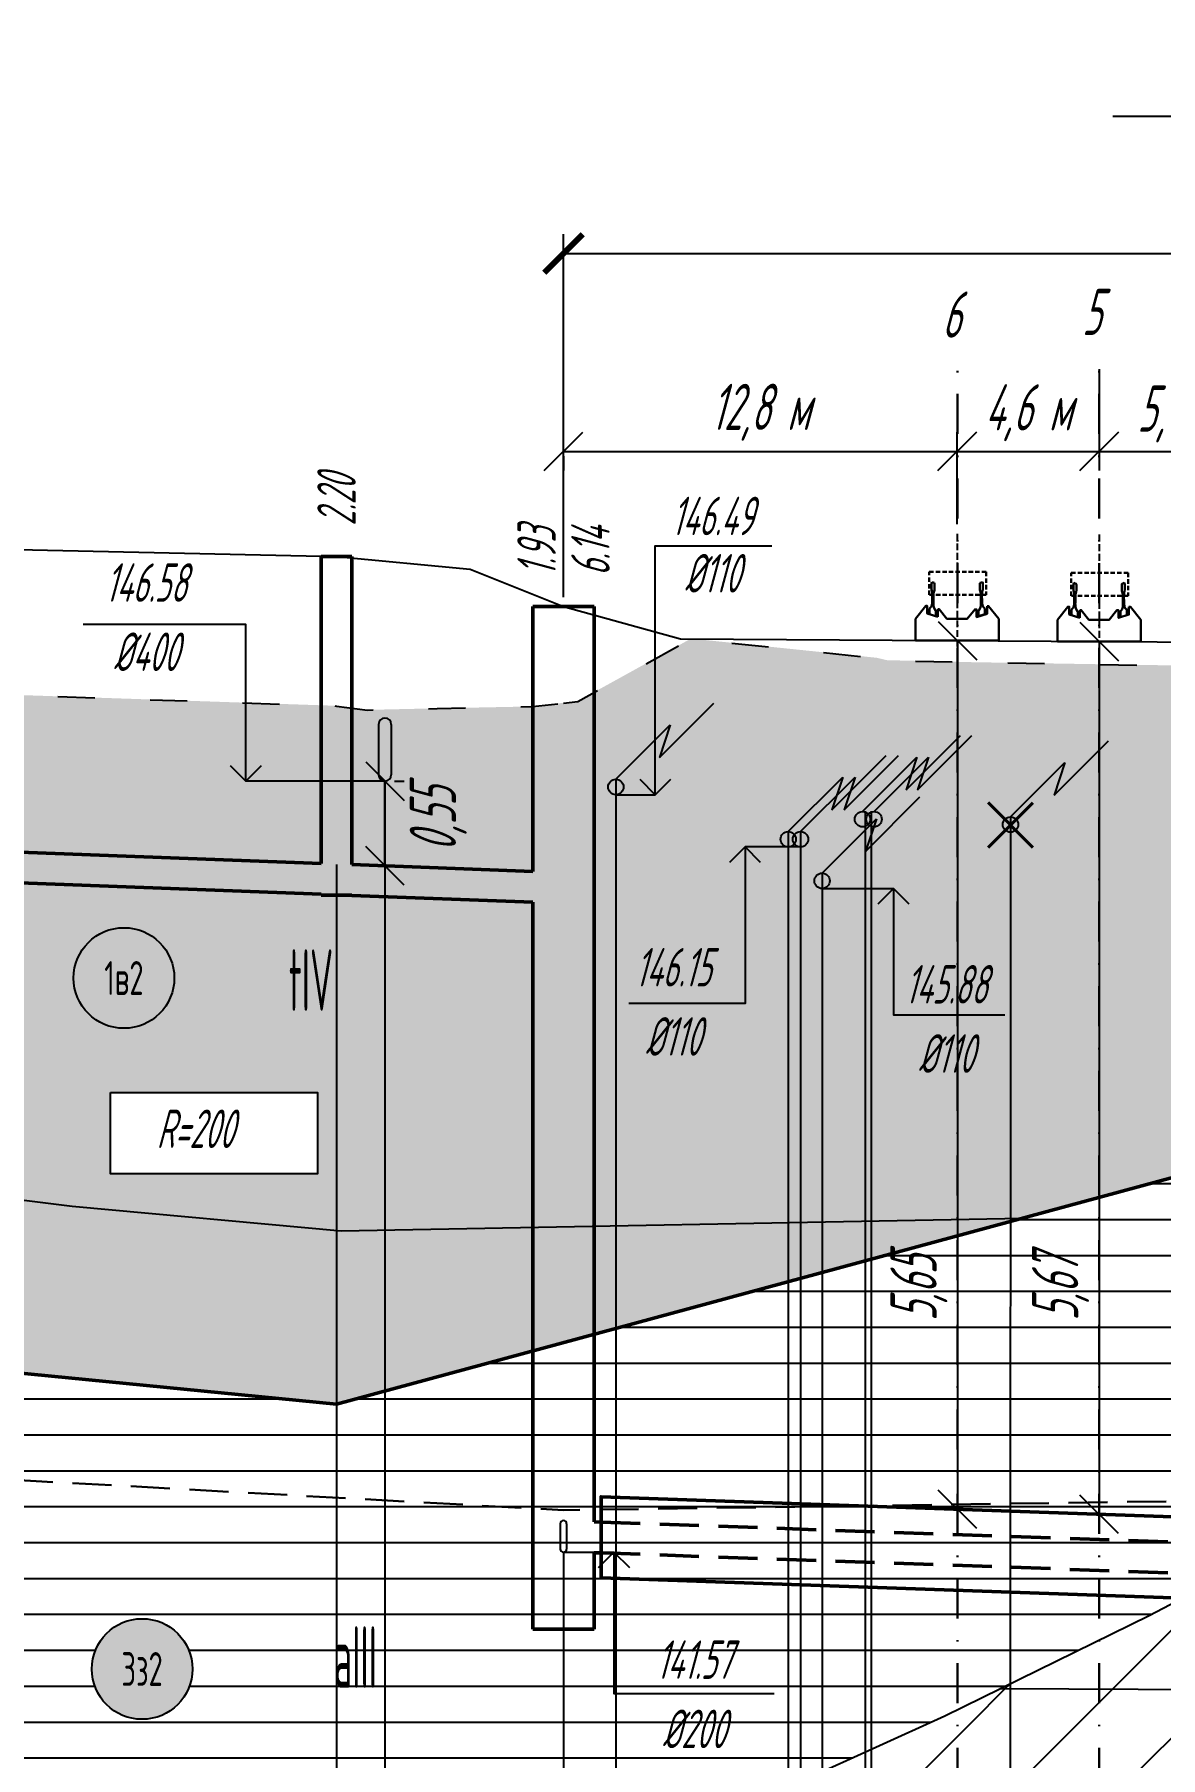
# Model space of a CAD drawing. Header units: metres. Extents: x -34 to 1749, y -3376 to -2956.
# Drawn here: x 1152.9 to 1226.1, y -3164.2 to -3052.2 of the extents above; entities that cross this region are included whole.
import ezdxf
from ezdxf import colors
from ezdxf.entities.mleader import LeaderData, LeaderLine
from ezdxf.enums import TextEntityAlignment as Align
from ezdxf.math import Vec2, Vec3

# ---------------------------------------------------------------- set-up
doc = ezdxf.new("R2010")
doc.units = ezdxf.units.M
doc.header["$LTSCALE"] = 0.2
for name, pattern in [('ACAD_ISO02W100', [15, 12, -3]), ('ACAD_ISO03W100', [30, 12, -18]), ('CONTINUA', [0]), ('DASHDOT', [27, 13, -7, 0, -7]), ('DASHED', [7, 5, -2, 0]), ('HIDDEN2', [4.7625, 3.175, -1.5875]), ('штриховая', [19.05, 12.7, -6.35])]:
    doc.linetypes.add(name, pattern=pattern)
for name, color, linetype in [('PR_RD', 7, 'Continuous'), ('МГТ_Демонтаж сети', 7, 'Continuous'), ('МГТ_ИГ_Геология', 252, 'Continuous'), ('Примыкания', 7, 'Continuous'), ('Проектная земля', 7, 'Continuous'), ('Таблица', 7, 'Continuous'), ('Трубы', 7, 'Continuous'), ('Узлы', 7, 'Continuous'), ('Футляры', 7, 'Continuous'), ('Чёрная земля', 7, 'ACAD_ISO03W100')]:
    doc.layers.add(name, color=color, linetype=linetype)
for name, color, linetype, lineweight in [('МГТ_НВК_В1_СЕТЬ', 160, 'CONTINUA', 60), ('МГТ_НВК_Земля сущ.', 7, 'ACAD_ISO02W100', 25), ('МГТ_НВК_котлованы', 7, 'Continuous', 30), ('МГТ_НВК_рабочий', 171, 'Continuous', 30), ('МГТ_НВК_страх. пакет', 242, 'Continuous', 30)]:
    doc.layers.add(name, color=color, linetype=linetype, lineweight=lineweight)
doc.styles.add('SPDS', font='SPDS', dxfattribs={"width": 0.7, "oblique": 15, "height": 2.5})
doc.styles.get("Standard").update_dxf_attribs({"font": 'SPDS.shx', "width": 0.7, "oblique": 15, "height": 3})
doc.styles.add('Стиль Simplex', font='simplex.shx')
doc.dimstyles.new('ISO-25', dxfattribs={"dimtxt": 2.5, "dimasz": 2.5, "dimexe": 1.25, "dimexo": 0.625, "dimtad": 1, "dimtxsty": 'Standard', "dimcen": 2.5, "dimadec": 0, "dimazin": 0, "dimtfac": 1, "dimtmove": 0, "dimatfit": 3, "dimfxl": 1, "dimarcsym": 0})
pattern_1 = [(225, (-1.154, -2839.8476), (3e-16, -3), [2.1213, -2.121341]), (315, (-2.654, -2838.3476), (3, 0), [2.1213, -2.121341]), (45, (-4.154, -2839.8476), (0, 3), [2.1213, -2.121341]), (135, (-2.654, -2841.3476), (-3, 3e-16), [2.1213, -2.121341])]
pattern_2 = [(45, (-4.154, -2825.848), (0, 21), [9.8995, -19.799]), (45, (9.846, -2839.848), (0, 21), [9.8995, -19.799]), (45, (-4.154, -2839.848), (0, 21), [14.142, -15.5565]), (45, (5.846, -2829.848), (0, 21), [15.556, -14.1425]), (45, (2.846, -2839.848), (0, 21), [19.799, -9.8995]), (45, (-4.154, -2832.848), (0, 21), [19.799, -9.8995])]

# ---------------------------------------------------------------- blocks, each defined once
blk = doc.blocks.new('круг1_-30_2')
at = {"layer": 'МГТ_ИГ_Геология', "true_color": 0xffffff}
blk.add_hatch(color=7, dxfattribs=at).paths.add_polyline_path([(-0.327, 0, 1), (0.327, 0, 1)])
at = {"color": 7, "lineweight": 25}
blk.add_circle((0, 0), 0.327, dxfattribs=at)
at = {"color": 7, "lineweight": 25, "style": 'Стиль Simplex', "width": 0.590909}
blk.add_text('1в2', height=0.22, dxfattribs=at).set_placement((0, 0), align=Align.MIDDLE_CENTER)
blk = doc.blocks.new('круг3_-25_2')
at = {"true_color": 0xffffff}
blk.add_hatch(color=7, dxfattribs=at).paths.add_polyline_path([(-0.327, 0, 1), (0.327, 0, 1)])
at = {"color": 7, "lineweight": 25}
blk.add_circle((0, 0), 0.327, dxfattribs=at)
at = {"color": 18, "lineweight": 25, "true_color": 0x000000, "style": 'Стиль Simplex', "width": 0.590909}
blk.add_text('3з2', height=0.22, dxfattribs=at).set_placement((0, 0), align=Align.MIDDLE_CENTER)
blk = doc.blocks.new('_ArchTick')
at = {"color": 0, "linetype": 'ByBlock', "const_width": 0.15}
blk.add_lwpolyline([(-0.5, -0.5), (0.5, 0.5)], dxfattribs=at)
blk = doc.blocks.new('*D38')
at = {"layer": 'Defpoints', "color": 0, "transparency": 16777216}
for p in [(1283.92, -3066.39), (1187.32, -3089.34), (1283.92, -3091.99)]:
    blk.add_point(p, dxfattribs=at)
at = {"layer": 'Футляры', "color": 0, "lineweight": -2, "transparency": 16777216}
for p, q in [((1187.32, -3088.72), (1187.32, -3065.14)), ((1283.92, -3091.37), (1283.92, -3065.14)), ((1187.32, -3066.39), (1283.92, -3066.39))]:
    blk.add_line(p, q, dxfattribs=at)
at = {"layer": 'Футляры', "color": 0, "lineweight": -2, "transparency": 16777216, "xscale": 2.5, "yscale": 2.5, "zscale": 2.5, "rotation": 180}
blk.add_blockref('_ArchTick', (1187.32, -3066.39), dxfattribs=at)
at = {"layer": 'Футляры', "color": 0, "lineweight": -2, "transparency": 16777216, "xscale": 2.5, "yscale": 2.5, "zscale": 2.5}
blk.add_blockref('_ArchTick', (1283.92, -3066.39), dxfattribs=at)
at = {"layer": 'Футляры', "color": 0, "lineweight": 30, "transparency": 16777216, "insert": (1235.62, -3061.64), "char_height": 3, "attachment_point": 5}
blk.add_mtext('Методом ГШБ\\PL=48.3 м ', dxfattribs=at)
blk = doc.blocks.new('usl_1')
for p, q in [((2.83, 1.41), (6.36, 4.95)), ((0, 0), (3.54, 3.54)), ((3.54, 3.54), (2.83, 1.41))]:
    blk.add_line(p, q)
blk.add_circle((0, -0.5), 0.5)
blk = doc.blocks.new('Демонтаж_В1')
at = {"layer": 'МГТ_НВК_В1_СЕТЬ', "color": 7, "linetype": 'ByBlock', "lineweight": 40, "ltscale": 0.15}
for points in [[(10858.38, -5529.48), (10858.38, -5533.59)], [(10856.32, -5531.54), (10860.43, -5531.54)]]:
    blk.add_lwpolyline(points, dxfattribs=at)
blk = doc.blocks.new('уке')
at = {"layer": 'МГТ_ИГ_Геология'}
blk.add_lwpolyline([(147.85, -230.19), (161.29, -230.19), (161.29, -235.48), (147.85, -235.48)], close=True, dxfattribs=at)
at = {"layer": 'МГТ_ИГ_Геология', "insert": (150.84, -231.29), "char_height": 2.5, "attachment_point": 1}
blk.add_mtext_dynamic_manual_height_columns('R=200', width=10.097, gutter_width=15, heights=[0], dxfattribs=at)
blk = doc.blocks.new('_OBLIQUE')
at = {"color": 0, "linetype": 'ByBlock', "lineweight": -2}
blk.add_line((0.5, 0.5), (-0.5, -0.5), dxfattribs=at)
blk = doc.blocks.new('*D57')
at = {"layer": 'Defpoints', "color": 0, "transparency": 16777216}
for p in [(1175.72, -3100.69), (1175.72, -3100.69), (1175.72, -3106.19)]:
    blk.add_point(p, dxfattribs=at)
at = {"layer": 'Примыкания', "color": 0, "lineweight": -2, "transparency": 16777216}
for p, q in [((1175.72, -3106.19), (1175.72, -3100.69)), ((1176.34, -3100.69), (1176.97, -3100.69)), ((1176.34, -3106.19), (1176.97, -3106.19))]:
    blk.add_line(p, q, dxfattribs=at)
at = {"layer": 'Примыкания', "color": 0, "lineweight": -2, "transparency": 16777216, "xscale": 2.5, "yscale": 2.5, "zscale": 2.5}
for p, rotation in [((1175.72, -3100.69), 90), ((1175.72, -3106.19), 270)]:
    blk.add_blockref('_OBLIQUE', p, dxfattribs=dict(at, rotation=rotation))
at = {"layer": 'Примыкания', "color": 0, "transparency": 16777216, "insert": (1179.18, -3103.15), "char_height": 3, "width": 5.8875, "attachment_point": 5, "rotation": 90}
blk.add_mtext('0,55', dxfattribs=at)
blk = doc.blocks.new('*D35')
at = {"layer": 'Defpoints', "color": 0, "transparency": 16777216}
for p in [(1212.92, -3091.55), (1212.92, -3148.02), (1212.92, -3148.02)]:
    blk.add_point(p, dxfattribs=at)
at = {"layer": 'Примыкания', "color": 0, "lineweight": -2, "transparency": 16777216}
for p, q in [((1212.92, -3091.55), (1212.92, -3148.02)), ((1213.54, -3091.55), (1214.17, -3091.55)), ((1213.55, -3148.02), (1214.17, -3148.02))]:
    blk.add_line(p, q, dxfattribs=at)
at = {"layer": 'Примыкания', "color": 0, "lineweight": -2, "transparency": 16777216, "xscale": 2.5, "yscale": 2.5, "zscale": 2.5}
for p, rotation in [((1212.92, -3091.55), 90), ((1212.92, -3148.02), 270)]:
    blk.add_blockref('_OBLIQUE', p, dxfattribs=dict(at, rotation=rotation))
at = {"layer": 'Примыкания', "color": 0, "transparency": 16777216, "insert": (1210.41, -3133.64), "char_height": 3, "attachment_point": 5, "rotation": 90}
blk.add_mtext('5,65', dxfattribs=at)
blk = doc.blocks.new('*D63')
at = {"layer": 'Defpoints', "color": 0, "transparency": 16777216}
for p in [(1222.12, -3091.61), (1222.12, -3148.34), (1222.12, -3148.34)]:
    blk.add_point(p, dxfattribs=at)
at = {"layer": 'Примыкания', "color": 0, "lineweight": -2, "transparency": 16777216}
for p, q in [((1222.12, -3091.61), (1222.12, -3148.34)), ((1222.74, -3091.61), (1223.37, -3091.61)), ((1222.74, -3148.34), (1223.37, -3148.34))]:
    blk.add_line(p, q, dxfattribs=at)
at = {"layer": 'Примыкания', "color": 0, "lineweight": -2, "transparency": 16777216, "xscale": 2.5, "yscale": 2.5, "zscale": 2.5}
for p, rotation in [((1222.12, -3091.61), 90), ((1222.12, -3148.34), 270)]:
    blk.add_blockref('_OBLIQUE', p, dxfattribs=dict(at, rotation=rotation))
at = {"layer": 'Примыкания', "color": 0, "transparency": 16777216, "insert": (1219.61, -3133.64), "char_height": 3, "attachment_point": 5, "rotation": 90}
blk.add_mtext('5,67', dxfattribs=at)
blk = doc.blocks.new('*D67')
at = {"layer": 'Defpoints', "color": 0, "transparency": 16777216}
for p in [(1187.32, -3078.95), (1212.9, -3079.25), (1212.9, -3084.6)]:
    blk.add_point(p, dxfattribs=at)
at = {"layer": 'Примыкания', "color": 0, "lineweight": -2, "transparency": 16777216}
for p, q in [((1212.9, -3083.98), (1212.9, -3078)), ((1187.32, -3079.25), (1212.9, -3079.25)), ((1187.32, -3079.57), (1187.32, -3080.5))]:
    blk.add_line(p, q, dxfattribs=at)
at = {"layer": 'Примыкания', "color": 0, "lineweight": -2, "transparency": 16777216, "xscale": 2.5, "yscale": 2.5, "zscale": 2.5, "rotation": 180}
blk.add_blockref('_OBLIQUE', (1187.32, -3079.25), dxfattribs=at)
at = {"layer": 'Примыкания', "color": 0, "lineweight": -2, "transparency": 16777216, "xscale": 2.5, "yscale": 2.5, "zscale": 2.5}
blk.add_blockref('_OBLIQUE', (1212.9, -3079.25), dxfattribs=at)
at = {"layer": 'Примыкания', "color": 0, "transparency": 16777216, "insert": (1200.11, -3076.71), "char_height": 3, "attachment_point": 5}
blk.add_mtext('12,8 м', dxfattribs=at)
blk = doc.blocks.new('1')
at = {"layer": 'МГТ_НВК_Земля сущ.', "color": 251, "linetype": 'DASHED'}
blk.add_lwpolyline([(546.93, -1637.15), (546.93, -1645.38)], dxfattribs=at)
at = {"layer": 'МГТ_НВК_страх. пакет', "color": 251, "ltscale": 0.5, "extrusion": (0.033937, -0.002565, 0.999421)}
for p, q in [((538.57, -1640.46, 0.02), (538.56, -1640.71, 0.02)), ((538.64, -1640.78, 0.01), (538.59, -1640.76, 0.02)), ((538.76, -1640.29, 0.01), (539.42, -1640.34, -0.01)), ((538.76, -1640.29, 0.01), (539.42, -1640.34, -0.01)), ((539.57, -1640.78, -0.02), (539.59, -1640.51, -0.02)), ((538.83, -1641.58, -0.02), (538.86, -1641.13, 0.02)), ((539.21, -1641.6, -0.04), (539.24, -1641.15, -0.01)), ((537.94, -1642.17, 0), (537.92, -1642.39)), ((537.94, -1642.17, 0), (537.94, -1642.05, 0)), ((538.54, -1641.91, -0.03), (537.99, -1642.01, 0)), ((539.47, -1641.99, -0.05), (539.94, -1642.14, -0.07)), ((539.97, -1642.34, -0.07), (539.95, -1642.52, -0.07)), ((539.97, -1642.32, -0.07), (539.97, -1642.19, -0.07)), ((539.97, -1642.34, -0.07), (539.97, -1642.23, -0.07))]:
    blk.add_line(p, q, dxfattribs=at)
at = {"layer": 'МГТ_НВК_страх. пакет', "color": 251, "ltscale": 0.5, "extrusion": (0.033934, -0.002597, 0.999421)}
for p, q in [((539.07, -1640.31), (539.4, -1640.34, -0.01)), ((539.95, -1642.52, -0.07), (537.92, -1642.39, 0))]:
    blk.add_line(p, q, dxfattribs=at)
at = {"layer": 'МГТ_НВК_страх. пакет', "color": 251, "ltscale": 0.5, "extrusion": (-0.033937, -0.002565, 0.999421)}
for p, q in [((554.29, -1640.78, -0.02), (554.28, -1640.51, -0.02)), ((555.11, -1640.29, 0.01), (554.44, -1640.34, -0.01)), ((555.23, -1640.78, 0.01), (555.28, -1640.76, 0.02)), ((555.29, -1640.46, 0.02), (555.31, -1640.71, 0.02)), ((554.33, -1640.82, -0.02), (554.33, -1640.82, -0.02)), ((554.66, -1641.6, -0.04), (554.63, -1641.15, -0.01)), ((555.03, -1641.58, -0.02), (555, -1641.13, 0.02)), ((553.9, -1642.32, -0.07), (553.89, -1642.19, -0.07)), ((553.9, -1642.34, -0.07), (553.89, -1642.23, -0.07)), ((553.9, -1642.34, -0.07), (553.91, -1642.52, -0.07)), ((553.91, -1642.52, -0.07), (555.94, -1642.39, 0)), ((554.39, -1641.99, -0.05), (553.93, -1642.14, -0.07)), ((555.33, -1641.91, -0.03), (555.87, -1642.01, 0)), ((555.93, -1642.17, 0), (555.92, -1642.05, 0)), ((555.93, -1642.17, 0), (555.94, -1642.39))]:
    blk.add_line(p, q, dxfattribs=at)
at = {"layer": 'МГТ_НВК_страх. пакет', "color": 251, "ltscale": 0.5}
blk.add_line((540.63, -1642.06), (540.63, -1642.56), dxfattribs=at)
at = {"layer": 'МГТ_НВК_страх. пакет', "color": 251, "linetype": 'HIDDEN2', "lineweight": 30, "elevation": 0}
blk.add_lwpolyline([(537.88, -1639.63), (556.38, -1639.63), (556.38, -1641.13), (537.88, -1641.13)], close=True, dxfattribs=at)
at = {"layer": 'МГТ_НВК_страх. пакет', "color": 251, "ltscale": 0.5}
for points in [[(540.63, -1642.56), (537.23, -1642.34), (537.23, -1641.84), (536.73, -1641.84), (533.43, -1642.68)], [(556.63, -1641.85), (557.13, -1641.85), (560.43, -1642.69), (560.43, -1644.1), (533.43, -1644.09), (533.43, -1642.68)], [(541.13, -1642.06), (543.63, -1642.68), (550.23, -1642.68), (552.73, -1642.06), (553.23, -1642.07), (553.23, -1642.57), (556.63, -1642.35), (556.63, -1641.85)], [(540.77, -1642.06), (541.13, -1642.06), (540.63, -1642.06)]]:
    blk.add_lwpolyline(points, dxfattribs=at)
at = {"layer": 'МГТ_НВК_страх. пакет', "color": 251, "ltscale": 0.5, "extrusion": (0.033937, -0.002565, 0.999421)}
for centre, radius, start, end in [((-1595.46, -660.33, 22.5), 0.0417, 90.9982, 170.0388), ((-1595.2, -660.46, 22.5), 0.176, 1.2499, 91.9282), ((-1595.19, -661.13, 22.5), 0.174, 274.638, 2.363), ((-1596.29, -660.26, 22.46), 0.376, 196.1273, 268.5232), ((-1595.86, -660.26, 22.49), 0.365, 271.8259, 341.9758), ((-1596.27, -661.41, 22.47), 0.404, 93.5974, 164.4611), ((-1595.92, -661.47, 22.5), 0.47, 24.5026, 80.5834), ((-1595.45, -661.26, 22.5), 0.0423, 190.6804, 272.757), ((-1596.85, -659.84, 22.47), 0.0547, 8.1282, 82.8423), ((-1596.83, -661.76, 22.47), 0.055, 272.0476, 345.5863)]:
    blk.add_arc(centre, radius, start, end, dxfattribs=at)
at = {"layer": 'МГТ_НВК_страх. пакет', "color": 251, "ltscale": 0.5, "extrusion": (-0.033937, -0.002565, 0.999421)}
for centre, radius, start, end in [((1677.63, 428.99, -14.62), 0.174, 177.637, 265.362), ((1677.64, 429.66, -14.62), 0.176, 88.0718, 178.7501), ((1677.9, 429.79, -14.62), 0.0417, 9.9612, 89.0018), ((1677.89, 428.86, -14.62), 0.0423, 267.243, 349.3196), ((1678.29, 428.74, -14.62), 0.374, 91.3439, 163.5701), ((1678.71, 428.71, -14.65), 0.404, 15.5389, 86.4026), ((1678.3, 429.86, -14.63), 0.365, 198.0242, 268.1741), ((1678.73, 429.87, -14.67), 0.376, 271.4768, 343.8727), ((1679.27, 428.36, -14.65), 0.055, 194.4137, 267.9524), ((1679.28, 430.29, -14.65), 0.0547, 97.1577, 171.8718)]:
    blk.add_arc(centre, radius, start, end, dxfattribs=at)
blk = doc.blocks.new('*D68')
at = {"layer": 'Defpoints', "color": 0, "transparency": 16777216}
for p in [(1222.12, -3073.28), (1222.12, -3079.25), (1212.9, -3084.6)]:
    blk.add_point(p, dxfattribs=at)
at = {"layer": 'Примыкания', "color": 0, "lineweight": -2, "transparency": 16777216}
for p, q in [((1222.12, -3073.9), (1222.12, -3080.5)), ((1212.9, -3083.98), (1212.9, -3078)), ((1212.9, -3079.25), (1222.12, -3079.25))]:
    blk.add_line(p, q, dxfattribs=at)
at = {"layer": 'Примыкания', "color": 0, "lineweight": -2, "transparency": 16777216, "xscale": 2.5, "yscale": 2.5, "zscale": 2.5, "rotation": 180}
blk.add_blockref('_OBLIQUE', (1212.9, -3079.25), dxfattribs=at)
at = {"layer": 'Примыкания', "color": 0, "lineweight": -2, "transparency": 16777216, "xscale": 2.5, "yscale": 2.5, "zscale": 2.5}
blk.add_blockref('_OBLIQUE', (1222.12, -3079.25), dxfattribs=at)
at = {"layer": 'Примыкания', "color": 0, "transparency": 16777216, "insert": (1217.51, -3076.74), "char_height": 3, "attachment_point": 5}
blk.add_mtext('4,6 м', dxfattribs=at)
blk = doc.blocks.new('*D69')
at = {"layer": 'Defpoints', "color": 0, "transparency": 16777216}
for p in [(1222.12, -3073.28), (1232.31, -3073.28), (1232.31, -3079.25)]:
    blk.add_point(p, dxfattribs=at)
at = {"layer": 'Примыкания', "color": 0, "lineweight": -2, "transparency": 16777216}
for p, q in [((1222.12, -3073.9), (1222.12, -3080.5)), ((1232.31, -3073.91), (1232.31, -3080.5)), ((1222.12, -3079.25), (1232.31, -3079.25))]:
    blk.add_line(p, q, dxfattribs=at)
at = {"layer": 'Примыкания', "color": 0, "lineweight": -2, "transparency": 16777216, "xscale": 2.5, "yscale": 2.5, "zscale": 2.5, "rotation": 180}
blk.add_blockref('_OBLIQUE', (1222.12, -3079.25), dxfattribs=at)
at = {"layer": 'Примыкания', "color": 0, "lineweight": -2, "transparency": 16777216, "xscale": 2.5, "yscale": 2.5, "zscale": 2.5}
blk.add_blockref('_OBLIQUE', (1232.31, -3079.25), dxfattribs=at)
at = {"layer": 'Примыкания', "color": 0, "transparency": 16777216, "insert": (1227.22, -3076.82), "char_height": 3, "attachment_point": 5}
blk.add_mtext('5,1 м', dxfattribs=at)
blk = doc.blocks.new('_None')

msp = doc.modelspace()

# ---------------------------------------------------------------- hatches: boundary and pattern name
at = {"layer": 'МГТ_ИГ_Геология'}
h = msp.add_hatch(dxfattribs=at)
h.set_pattern_fill('GR24', color=256, scale=10, style=0, pattern_type=2)
h.set_pattern_definition(pattern_1)
h.paths.add_polyline_path([(1269.558, -3099.874), (1267.93, -3099.874), (1257.264, -3093.811), (1256.493, -3093.663), (1233.421, -3093.269), (1213.953, -3092.957), (1208.337, -3092.826), (1207.68, -3092.671), (1195.604, -3091.422), (1188.252, -3095.485), (1187.318, -3095.595), (1185.31, -3095.832), (1179.102, -3095.954), (1174.596, -3096.055), (1172.574, -3095.79), (1142.861, -3094.781), (1142.208, -3094.901), (1140.585, -3094.85), (1120.595, -3094.332), (1117.683, -3094.253), (1094.517, -3093.231), (1093.7, -3093.208), (1090.817, -3093.033), (1063.074, -3092.657), (1063.028, -3092.652), (1063.023, -3092.652), (1062.995, -3092.65), (1055.675, -3092), (1053.279, -3091.787), (1047.388, -3088.884), (1041.216, -3086.317), (989.223, -3085.661), (986.686, -3085.922), (986.686, -3102.963), (1018.486, -3104.165), (1035.591, -3107.832), (1054.469, -3111.707), (1074.548, -3115.621), (1095.254, -3119.407), (1116.014, -3122.898), (1136.253, -3125.926), (1155.398, -3128.322), (1172.875, -3129.921), (1217.155, -3129.087), (1269.558, -3114.874)])
h.paths.add_polyline_path([(1162.035, -3113.484, -1), (1155.489, -3113.484, -1)], flags=16)
h.paths.add_polyline_path([(990.905, -3097.519), (989.475, -3097.519), (990.175, -3096.089)], flags=16)
h.paths.add_polyline_path([(1156.695, -3115.134), (1160.829, -3115.134), (1160.829, -3111.834), (1156.695, -3111.834)], flags=8)
h.paths.add_polyline_path([(1168.466, -3116.616), (1173.361, -3116.616), (1173.361, -3110.616), (1168.466, -3110.616)], flags=24)
h.paths.add_polyline_path([(1261.88, -3114.924), (1269.108, -3114.924), (1269.108, -3111.624), (1261.88, -3111.624)], flags=24)
h.paths.add_polyline_path([(1261.88, -3103.924), (1269.108, -3103.924), (1269.108, -3100.624), (1261.88, -3100.624)], flags=24)
h.paths.add_polyline_path([(987.136, -3103.075), (991.951, -3103.075), (991.951, -3099.775), (987.136, -3099.775)], flags=25)
h.paths.add_polyline_path([(987.136, -3086.475), (992.26, -3086.475), (992.26, -3083.175), (987.136, -3083.175)], flags=9)
h.paths.add_polyline_path([(1157.891, -3120.931), (1171.334, -3120.931), (1171.334, -3126.226), (1157.891, -3126.226)], flags=16)
h.paths.add_polyline_path([(1160.093, -3125.327), (1167.643, -3125.327), (1168.688, -3121.426), (1161.138, -3121.426)], flags=8)
h = msp.add_hatch(dxfattribs=at)
h.set_pattern_fill('GR24', color=256, scale=10, style=0, pattern_type=2)
h.set_pattern_definition(pattern_1)
h.paths.add_polyline_path([(1095.254, -3119.407), (1074.548, -3115.621), (1054.469, -3111.707), (1035.591, -3107.832), (1018.486, -3104.165), (986.686, -3102.963), (986.686, -3126.025), (1018.486, -3126.035), (1172.574, -3141.179), (1217.155, -3129.087), (1172.875, -3129.921), (1155.398, -3128.322), (1136.253, -3125.926), (1116.014, -3122.898)])
edge = h.paths.add_edge_path(flags=16)
edge.add_arc((1022.65, -3114.425), 0.143, 0, 360)
h.paths.add_polyline_path([(990.956, -3107.775), (989.416, -3107.775), (989.416, -3106.275), (990.956, -3106.275)], flags=16)
edge = h.paths.add_edge_path(flags=16)
edge.add_arc((1147.138, -3132.517), 3.273, 0, 360)
h.paths.add_polyline_path([(984.686, -3103.025), (858.507, -3111.064), (858.507, -3129.064), (962.563, -3128.97), (969.857, -3127.834), (984.686, -3126.025)])
edge = h.paths.add_edge_path(flags=16)
edge.add_arc((915.126, -3118.371), 3.273, 0, 360)
h.paths.add_polyline_path([(987.136, -3126.075), (993.48, -3126.075), (993.48, -3122.775), (987.136, -3122.775)], flags=17)
h.paths.add_polyline_path([(912.224, -3120.021), (918.028, -3120.021), (918.028, -3116.721), (912.224, -3116.721)], flags=16)
h.paths.add_polyline_path([(976.946, -3126.075), (984.236, -3126.075), (984.236, -3122.775), (976.946, -3122.775)], flags=16)
h.paths.add_polyline_path([(858.957, -3129.114), (864.019, -3129.114), (864.019, -3125.814), (858.957, -3125.814)])
h.paths.add_polyline_path([(935.304, -3115.016), (948.746, -3115.016), (948.746, -3120.311), (935.304, -3120.311)], flags=16)
h.paths.add_polyline_path([(937.478, -3119.516), (945.144, -3119.516), (946.217, -3115.511), (938.551, -3115.511)], flags=8)
h.paths.add_polyline_path([(1113.745, -3127.195), (1127.188, -3127.195), (1127.188, -3132.49), (1113.745, -3132.49)], flags=16)
h.paths.add_polyline_path([(1115.919, -3131.695), (1123.586, -3131.695), (1124.659, -3127.69), (1116.992, -3127.69)], flags=8)
h = msp.add_hatch(dxfattribs=at)
h.set_pattern_fill('GR07', color=256, scale=10, style=0, pattern_type=2)
h.set_pattern_definition([(0, (-4.244, -2839.8476), (0, 7), [16.33, 0]), (0, (-4.244, -2837.5176), (0, 7), [16.33, 0]), (0, (-4.244, -2835.1776), (0, 7), [16.33, 0])])
h.paths.add_polyline_path([(1225.374, -3154.921), (1238.11, -3148.246), (1249.955, -3141.674), (1260.555, -3135.464), (1269.558, -3129.874), (1269.558, -3114.874), (1172.574, -3141.179), (1109.599, -3134.989), (1073.232, -3136.497), (1070.092, -3141.358), (1067.017, -3146.127), (1063.738, -3150.721), (1059.983, -3155.055), (1055.479, -3159.047), (1049.956, -3162.611), (1043.142, -3165.665), (1034.765, -3168.126), (1172.576, -3177.475), (1185.347, -3172.976), (1198.639, -3167.545), (1212.1, -3161.44)])
h.paths.add_polyline_path([(1163.214, -3158.397, -1), (1156.668, -3158.397, -1)], flags=16)
h.paths.add_polyline_path([(1157.906, -3160.047), (1161.977, -3160.047), (1161.977, -3156.747), (1157.906, -3156.747)], flags=8)
h.paths.add_polyline_path([(1171.411, -3160.619), (1176.078, -3160.619), (1176.078, -3154.619), (1171.411, -3154.619)], flags=24)
h.paths.add_polyline_path([(1261.88, -3129.924), (1269.108, -3129.924), (1269.108, -3126.624), (1261.88, -3126.624)], flags=24)
h.paths.add_polyline_path([(1134.1, -3156.663), (1147.542, -3156.663), (1147.542, -3161.958), (1134.1, -3161.958)], flags=16)
h.paths.add_polyline_path([(1136.263, -3161.01), (1143.943, -3161.01), (1144.975, -3157.158), (1137.295, -3157.158)], flags=8)
h = msp.add_hatch(dxfattribs=at)
h.set_pattern_fill('GR38', color=256, scale=10, style=0, pattern_type=2)
h.set_pattern_definition(pattern_2)
h.paths.add_polyline_path([(1314.195, -3144.841), (1306.956, -3140.471), (1300.404, -3136.359), (1294.569, -3132.705), (1286.164, -3131.677), (1271.558, -3129.874), (1271.558, -3159.874), (1352.05, -3161.535), (1349.399, -3160.853), (1339.722, -3157.474), (1330.608, -3153.545), (1322.089, -3149.266)])
edge = h.paths.add_edge_path(flags=16)
edge.add_arc((1297.368, -3149.189), 0.271, 0, 360)
h.paths.add_polyline_path([(1275.828, -3156.124), (1275.828, -3157.624), (1274.288, -3157.624), (1274.288, -3156.124)], flags=16)
h.paths.add_polyline_path([(1275.828, -3135.624), (1274.288, -3135.624), (1274.288, -3134.124), (1275.828, -3134.124)], flags=16)
h.paths.add_polyline_path([(1269.558, -3129.874), (1260.555, -3135.464), (1249.955, -3141.674), (1238.11, -3148.246), (1225.374, -3154.921), (1215.661, -3159.691), (1269.558, -3159.953)])
edge = h.paths.add_edge_path(flags=16)
edge.add_arc((1246.539, -3150.763), 0.373, 0, 360)
h.paths.add_polyline_path([(1272.008, -3146.924), (1277.07, -3146.924), (1277.07, -3143.624), (1272.008, -3143.624)], flags=16)
h.paths.add_polyline_path([(1256.268, -3151.145), (1269.396, -3151.145), (1269.396, -3146.117), (1256.268, -3146.117)], flags=16)
h.paths.add_polyline_path([(1262.127, -3146.924), (1269.108, -3146.924), (1269.108, -3143.624), (1262.127, -3143.624)], flags=16)
h.paths.add_polyline_path([(1283.376, -3151.648), (1296.818, -3151.648), (1296.818, -3156.942), (1283.376, -3156.942)], flags=16)
h.paths.add_polyline_path([(1285.55, -3156.098), (1293.163, -3156.098), (1294.223, -3152.143), (1286.61, -3152.143)], flags=8)
h = msp.add_hatch(dxfattribs=at)
h.set_pattern_fill('GR38', color=256, scale=10, style=0, pattern_type=2)
h.set_pattern_definition(pattern_2)
h.paths.add_polyline_path([(1269.558, -3159.953), (1215.661, -3159.691), (1212.1, -3161.44), (1198.639, -3167.545), (1185.347, -3172.976), (1172.576, -3177.475), (1018.49, -3167.021), (986.686, -3166.056), (986.686, -3197.363), (986.973, -3197.308), (987.017, -3197.285), (986.686, -3197.365), (986.686, -3197.963), (986.935, -3197.916), (987.017, -3197.875), (986.686, -3197.967), (986.686, -3198.933), (1213.139, -3200.635), (1243.488, -3197.661, -0.5450264), (1248.975, -3197.27), (1269.558, -3195.874)])
h.paths.add_polyline_path([(1086.348, -3186.233, -1), (1092.894, -3186.233, -1)], flags=16)
h.paths.add_polyline_path([(1235.854, -3180.18, -1), (1242.4, -3180.18, -1)], flags=16)
h.paths.add_polyline_path([(990.956, -3182.775), (989.416, -3182.775), (989.416, -3181.275), (990.956, -3181.275)], flags=16)
h.paths.add_polyline_path([(1087.338, -3187.883), (1091.904, -3187.883), (1091.904, -3184.583), (1087.338, -3184.583)], flags=8)
h.paths.add_polyline_path([(1236.843, -3181.83), (1241.41, -3181.83), (1241.41, -3178.53), (1236.843, -3178.53)], flags=8)
h.paths.add_polyline_path([(1261.88, -3195.924), (1269.108, -3195.924), (1269.108, -3192.624), (1261.88, -3192.624)], flags=24)
h.paths.add_polyline_path([(1261.958, -3163.292), (1269.187, -3163.292), (1269.187, -3159.992), (1261.958, -3159.992)], flags=24)
h.paths.add_polyline_path([(1116.887, -3184.853), (1130.329, -3184.853), (1130.329, -3190.148), (1116.887, -3190.148)], flags=16)
h.paths.add_polyline_path([(1119.089, -3189.249), (1126.683, -3189.249), (1127.728, -3185.348), (1120.134, -3185.348)], flags=8)

# ---------------------------------------------------------------- linework, layer by layer
at = {"layer": 'МГТ_ИГ_Геология', "linetype": 'Continuous', "lineweight": 25, "flags": 128}
for points in [[(986.686, -3102.963), (1018.486, -3104.165), (1035.591, -3107.832), (1054.469, -3111.707), (1074.548, -3115.621), (1095.254, -3119.407), (1116.014, -3122.898), (1136.253, -3125.926), (1155.398, -3128.322), (1172.875, -3129.921), (1217.155, -3129.087)], [(1172.574, -3177.476), (1185.347, -3172.976), (1198.639, -3167.545), (1212.1, -3161.44), (1225.374, -3154.921), (1238.11, -3148.246), (1249.955, -3141.674), (1260.555, -3135.464), (1269.558, -3129.874)], [(1269.558, -3159.953), (1215.661, -3159.691)]]:
    msp.add_lwpolyline(points, dxfattribs=at)
at = {"layer": 'МГТ_ИГ_Геология', "linetype": 'Continuous', "lineweight": 50, "flags": 128}
msp.add_lwpolyline([(986.686, -3126.025), (1018.486, -3126.035), (1172.574, -3141.179), (1269.558, -3114.874)], dxfattribs=at)
at = {"layer": 'МГТ_ИГ_Геология', "color": 5, "linetype": 'штриховая', "lineweight": 30, "flags": 128}
msp.add_lwpolyline([(858.507, -3142.214), (984.686, -3138.025), (986.686, -3138.025), (1126.195, -3144.703), (1187.318, -3148.072), (1269.558, -3146.874), (1359.609, -3139.479), (1410.12, -3135.879), (1474.564, -3150.98)], dxfattribs=at)
at = {"layer": 'МГТ_НВК_котлованы', "linetype": 'DASHDOT', "lineweight": 30, "flags": 128}
for points in [[(1212.919, -3204.62), (1212.919, -3073.222)], [(1222.119, -3204.62), (1222.119, -3073.277)]]:
    msp.add_lwpolyline(points, dxfattribs=at)
at = {"layer": 'Примыкания'}
for p, q in [((1175.308, -3096.999), (1175.308, -3100.276)), ((1176.127, -3096.999), (1176.127, -3100.276)), ((1175.718, -3100.686), (1175.718, -3226.467)), ((1190.719, -3100.567), (1190.719, -3226.467)), ((1187.114, -3148.957), (1187.114, -3150.598)), ((1187.524, -3148.957), (1187.524, -3150.598))]:
    msp.add_line(p, q, dxfattribs=at)
at = {"layer": 'Примыкания', "color": 0, "flags": 128}
for points in [[(1190.715, -3101.567), (1193.285, -3101.567), (1193.285, -3085.384), (1200.863, -3085.384)], [(1175.718, -3100.686), (1166.688, -3100.686), (1166.688, -3090.512), (1156.113, -3090.512)], [(1167.688, -3099.686), (1166.688, -3100.686), (1165.688, -3099.686)], [(1192.285, -3100.567), (1193.285, -3101.567), (1194.285, -3100.567)], [(1202.719, -3104.967), (1199.113, -3104.967), (1199.113, -3115.141), (1191.563, -3115.141)], [(1200.113, -3105.967), (1199.113, -3104.967), (1198.113, -3105.967)], [(1204.119, -3107.662), (1208.761, -3107.662), (1208.761, -3115.885), (1215.986, -3115.885)], [(1207.761, -3108.662), (1208.761, -3107.662), (1209.761, -3108.662)], [(1187.319, -3150.804), (1190.599, -3150.804), (1190.599, -3159.984), (1200.999, -3159.984)], [(1189.599, -3151.804), (1190.599, -3150.804), (1191.599, -3151.804)]]:
    msp.add_lwpolyline(points, dxfattribs=at)
at = {"layer": 'Примыкания'}
for centre, radius, start, end in [((1175.718, -3096.999), 0.41, 360, 180), ((1175.718, -3100.276), 0.41, 180, 0), ((1187.319, -3148.957), 0.205, 0, 180), ((1187.319, -3150.598), 0.205, 180, 0)]:
    msp.add_arc(centre, radius, start, end, dxfattribs=at)
at = {"layer": 'Проектная земля', "flags": 128}
for points in [[(1094.518, -3084.382), (1172.575, -3086.082)], [(1172.575, -3086.082), (1181.266, -3086.918), (1187.319, -3089.341)], [(1187.319, -3089.341), (1194.917, -3091.436), (1349.725, -3092.407), (1383.276, -3094.6), (1383.85, -3094.63)]]:
    msp.add_lwpolyline(points, dxfattribs=at)
at = {"layer": 'Трубы', "lineweight": 50, "flags": 128}
for points in [[(1095.518, -3103.184), (1171.575, -3106.037)], [(1095.518, -3105.184), (1171.575, -3108.037)], [(1173.575, -3106.112), (1185.319, -3106.552)], [(1173.575, -3108.112), (1185.319, -3108.552)], [(1189.319, -3148.837), (1189.766, -3148.853)], [(1189.319, -3150.837), (1189.765, -3150.853)]]:
    msp.add_lwpolyline(points, dxfattribs=at)
at = {"layer": 'Трубы', "linetype": 'штриховая', "lineweight": 50, "flags": 128}
for points in [[(1189.766, -3148.853), (1281.919, -3152.078)], [(1189.765, -3150.853), (1281.919, -3154.078)]]:
    msp.add_lwpolyline(points, dxfattribs=at)
at = {"layer": 'Узлы', "lineweight": 50}
for p, q in [((1171.575, -3086.082), (1173.575, -3086.082)), ((1171.575, -3086.082), (1171.575, -3106.037)), ((1173.575, -3086.082), (1173.575, -3106.112)), ((1185.319, -3089.341), (1189.319, -3089.341)), ((1185.319, -3089.341), (1185.319, -3106.552)), ((1189.319, -3089.341), (1189.319, -3148.837)), ((1171.575, -3108.037), (1171.575, -3108.1)), ((1171.575, -3108.1), (1173.575, -3108.1)), ((1173.575, -3108.112), (1173.575, -3108.1)), ((1185.319, -3108.552), (1185.319, -3155.804)), ((1189.319, -3150.837), (1189.319, -3155.804)), ((1185.319, -3155.804), (1189.319, -3155.804))]:
    msp.add_line(p, q, dxfattribs=at)
at = {"layer": 'Узлы'}
for p, q in [((1206.919, -3102.63), (1206.919, -3226.467)), ((1207.319, -3102.63), (1207.319, -3226.467)), ((1216.361, -3103.01), (1216.319, -3226.467)), ((1201.919, -3103.967), (1201.919, -3226.467)), ((1202.719, -3103.967), (1202.719, -3226.467)), ((1172.575, -3106.1), (1172.575, -3226.467)), ((1204.119, -3106.667), (1204.119, -3226.467)), ((1187.319, -3150.804), (1187.319, -3226.467))]:
    msp.add_line(p, q, dxfattribs=at)
at = {"layer": 'Футляры', "lineweight": 50, "flags": 128}
for points in [[(1189.764, -3152.476), (1189.767, -3147.203), (1281.35, -3150.42)], [(1189.764, -3152.477), (1281.35, -3155.682)]]:
    msp.add_lwpolyline(points, dxfattribs=at)
at = {"layer": 'Чёрная земля', "flags": 128}
for points in [[(1187.319, -3095.61), (1188.252, -3095.5), (1195.604, -3091.436), (1207.68, -3092.686), (1208.338, -3092.841), (1213.953, -3092.972), (1233.422, -3093.284), (1256.493, -3093.678), (1257.264, -3093.826), (1267.859, -3099.848), (1271.297, -3099.9), (1288.081, -3098.569), (1290.868, -3098.237), (1293.332, -3098.18), (1295.056, -3097.84), (1298.089, -3097.316), (1307.284, -3096.156), (1319.763, -3095.265), (1327.131, -3094.026), (1332.064, -3093.687), (1334.854, -3093.909), (1353.343, -3095.251), (1367.489, -3097.67), (1379.031, -3098.253), (1383.85, -3096.579)], [(1094.518, -3093.246), (1117.683, -3094.267), (1120.596, -3094.347), (1140.585, -3094.865), (1142.208, -3094.915), (1142.861, -3094.796), (1172.575, -3095.805)], [(1172.575, -3095.805), (1174.596, -3096.07), (1179.102, -3095.969), (1185.31, -3095.846), (1187.319, -3095.61)]]:
    msp.add_lwpolyline(points, dxfattribs=at)

# ---------------------------------------------------------------- block references
at = {"layer": 'PR_RD'}
for p in [(1190.719, -3100.567), (1206.744, -3102.662), (1207.494, -3102.662), (1216.361, -3103.01), (1201.919, -3103.967), (1202.719, -3103.967), (1204.119, -3106.667)]:
    msp.add_blockref('usl_1', p, dxfattribs=at)
at = {"layer": 'МГТ_Демонтаж сети', "color": 7, "linetype": 'ByBlock', "rotation": 45}
msp.add_blockref('Демонтаж_В1', (-10373.058, -6870.187), dxfattribs=at)
at = {"layer": 'МГТ_ИГ_Геология', "xscale": 10, "yscale": 10, "zscale": 10}
for name, p in [('круг1_-30_2', (1158.762, -3113.484)), ('круг3_-25_2', (1159.941, -3158.397))]:
    msp.add_blockref(name, p, dxfattribs=at)
at = {"layer": 'МГТ_ИГ_Геология', "color": 3}
msp.add_blockref('уке', (1010.043, -2890.742), dxfattribs=at)
at = {"layer": 'МГТ_НВК_рабочий', "xscale": 0.2}
for p in [(1103.509, -1447.454), (1112.732, -1447.512)]:
    msp.add_blockref('1', p, dxfattribs=at)

# ---------------------------------------------------------------- texts
at = {"layer": 'МГТ_ИГ_Геология', "lineweight": 30, "style": 'Стиль Simplex', "width": 0.4}
for s, p in [('tIV', (1169.466, -3113.616)), ('aIII', (1172.411, -3157.619))]:
    msp.add_text(s, height=4, dxfattribs=at).set_placement(p, align=Align.MIDDLE_LEFT)
at = {"layer": 'Примыкания', "color": 0, "style": 'SPDS', "oblique": 15, "width": 0.7}
for s, p in [('146.49', (1196.985, -3083.451)), ('146.58', (1160.192, -3087.779)), ('%%C110', (1196.985, -3087.176)), ('%%C400', (1160.192, -3092.279)), ('146.15', (1194.441, -3112.783)), ('145.88', (1212.179, -3113.894)), ('%%C110', (1194.441, -3117.283)), ('%%C110', (1212.179, -3118.394)), ('141.57', (1195.799, -3157.791)), ('%%C200', (1195.799, -3162.291))]:
    msp.add_text(s, height=2.5, dxfattribs=at).set_placement(p, align=Align.MIDDLE_CENTER)
at = {"layer": 'Таблица', "oblique": 15, "width": 0.7}
msp.add_text('6.14', height=2.5, rotation=90, dxfattribs=at).set_placement((1187.819, -3087.341), align=Align.TOP_LEFT)
at = {"layer": 'Узлы', "oblique": 15, "width": 0.7}
for s, height, rotation, p in [('5', 3, 0, (1221.014, -3071.687)), ('6', 3, 0, (1211.907, -3071.86)), ('1.93', 2.5, 90, (1186.819, -3087.341))]:
    msp.add_text(s, height=height, rotation=rotation, dxfattribs=at).set_placement(p)
msp.add_text('2.20', height=2.5, rotation=90, dxfattribs=at).set_placement((1172.575, -3084.082), align=Align.MIDDLE_LEFT)

# ---------------------------------------------------------------- dimensions: what is measured, and where the dimension line sits
at = {"layer": 'Примыкания'}
for base, p1, p2, text, picture, middle in [((1212.896, -3079.249), (1187.319, -3078.949), (1212.896, -3084.603), '12,8 м', '*D67', (1200.107, -3076.708)), ((1222.119, -3079.249), (1212.896, -3084.603), (1222.119, -3073.277), '4,6 м', '*D68', (1217.507, -3076.737)), ((1232.314, -3079.249), (1222.119, -3073.277), (1232.314, -3073.282), '5,1 м', '*D69', (1227.217, -3076.824))]:
    dim = msp.add_linear_dim(base=base, p1=p1, p2=p2, text=text, dimstyle='ISO-25', override={"dimlfac": 0.1, "dimblk": 'OBLIQUE', "dimtmove": 2}, dxfattribs=at)
    dim.commit()
    dim.dimension.update_dxf_attribs({"geometry": picture, "text_midpoint": middle})
for base, p1, p2, picture, middle, dimtype in [((1212.924, -3148.016), (1212.919, -3091.549), (1212.924, -3148.016), '*D35', (1210.407, -3133.642), 160), ((1222.119, -3148.339), (1222.119, -3091.607), (1222.119, -3148.339), '*D63', (1219.607, -3133.642), 160), ((1175.718, -3100.686), (1175.718, -3106.192), (1175.718, -3100.686), '*D57', (1179.18, -3103.151), 161)]:
    dim = msp.add_linear_dim(base=base, p1=p1, p2=p2, angle=90, dimstyle='ISO-25', override={"dimlfac": 0.1, "dimblk": 'OBLIQUE', "dimtmove": 2}, dxfattribs=at)
    dim.commit()
    dim.dimension.update_dxf_attribs({"geometry": picture, "text_midpoint": middle, "dimtype": dimtype})
at = {"layer": 'Футляры', "lineweight": 30}
dim = msp.add_linear_dim(base=(1283.919, -3066.387), p1=(1187.319, -3089.341), p2=(1283.919, -3091.994), text='Методом ГШБ\\PL=48.3 м ', dimstyle='ISO-25', override={"dimblk1": 'ArchTick', "dimblk2": 'ArchTick', "dimsah": 1}, dxfattribs=at)
dim.commit()
dim.dimension.update_dxf_attribs({"geometry": '*D38', "text_midpoint": (1235.619, -3061.637)})

# ---------------------------------------------------------------- leaders
at = {"layer": 'Таблица'}
ml = msp.add_multileader_mtext('Standard', dxfattribs=at)
ml.set_content('устройство страховочного рельсового пакета {\\Q15;\\W0.7;Р65 L=25,0 м}', color=256, style='SPDS')
ml.set_leader_properties()
ml.set_arrow_properties(name='NONE')
ml.build(insert=Vec2(0, 0))
ml.multileader.update_dxf_attribs({"text_left_attachment_type": 6, "text_right_attachment_type": 6, "dogleg_length": 0.5, "arrow_head_size": 1})
ctx = ml.context
ctx.base_point, ctx.char_height, ctx.arrow_head_size, ctx.landing_gap_size, ctx.plane_origin = Vec3(1261.937, -3057.494), 2.5, 1, 0, Vec3(-644.647, -2344.099)
ctx.left_attachment, ctx.right_attachment = 6, 6
notes = []
notes.append((ctx, [(1, (1, 1, 0), (1261.437, -3057.494), (1, 0), 0.5, [(0, [(1253.767, -3087.336)], 0, [])])]))
ctx.mtext.insert, ctx.mtext.width, ctx.mtext.defined_height, ctx.mtext.line_spacing_style, ctx.mtext.flow_direction = Vec3(1261.937, -3054.369), 38.54352, 8.187, 2, 5
for ctx, leaders in notes:
    for number, flags, end, landing, length, lines in leaders:
        leader = LeaderData()
        leader.index, (leader.has_last_leader_line, leader.has_dogleg_vector, leader.attachment_direction) = number, flags
        leader.last_leader_point, leader.dogleg_vector, leader.dogleg_length = Vec3(end), Vec3(landing), length
        for number, points, colour, breaks in lines:
            line = LeaderLine()
            line.index, line.vertices, line.color, line.breaks = number, Vec3.list(points), colors.encode_raw_color(colour), breaks
            leader.lines.append(line)
        ctx.leaders.append(leader)

doc.saveas('drawing.dxf')
